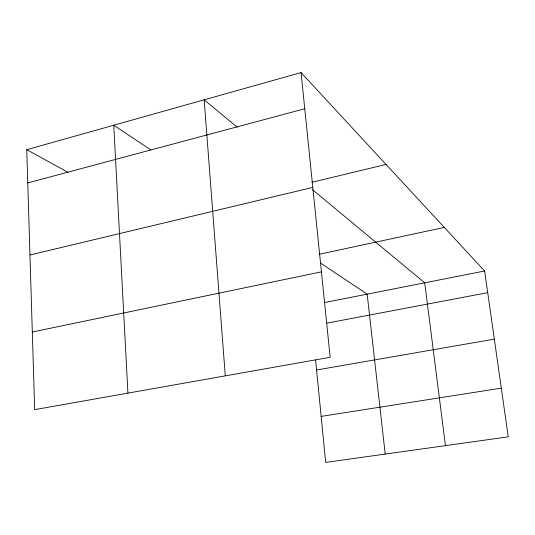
<?xml version="1.0" encoding="UTF-8"?>
<svg xmlns="http://www.w3.org/2000/svg" width="535" height="535" viewBox="0 0 535 535"><rect width="100%" height="100%" fill="white"/><g stroke="black" fill="none" stroke-linecap="round" stroke-linejoin="round"><path stroke-width="0.8" d="M301.065 72.579L330.162 357.286L34.675 409.643L26.75 149.68L301.065 72.579L484.63 271.011L508.25 436.841L325.688 462.421L315.59 360.015M27.767 182.923L304.763 108.759M311.885 182.295L386.036 164.432M29.96 254.988L312.801 187.41M319.121 254.292L444.311 227.428M32.307 332.014L321.428 271.834M324.852 302.489L484.63 271.011M326.965 323.133L487.713 292.665M316.58 369.993L494.333 339.143M321.154 416.39L501.315 388.149M26.75 149.68L68.132 172.41M150.877 149.967L113.754 125.223L127.932 393.118M320.325 262.926L367.17 294.156L385.213 454.081M237.179 127.216L204.163 99.818L225.288 375.871M312.5 189.704L424.716 282.814L445.441 445.642"/></g></svg>
